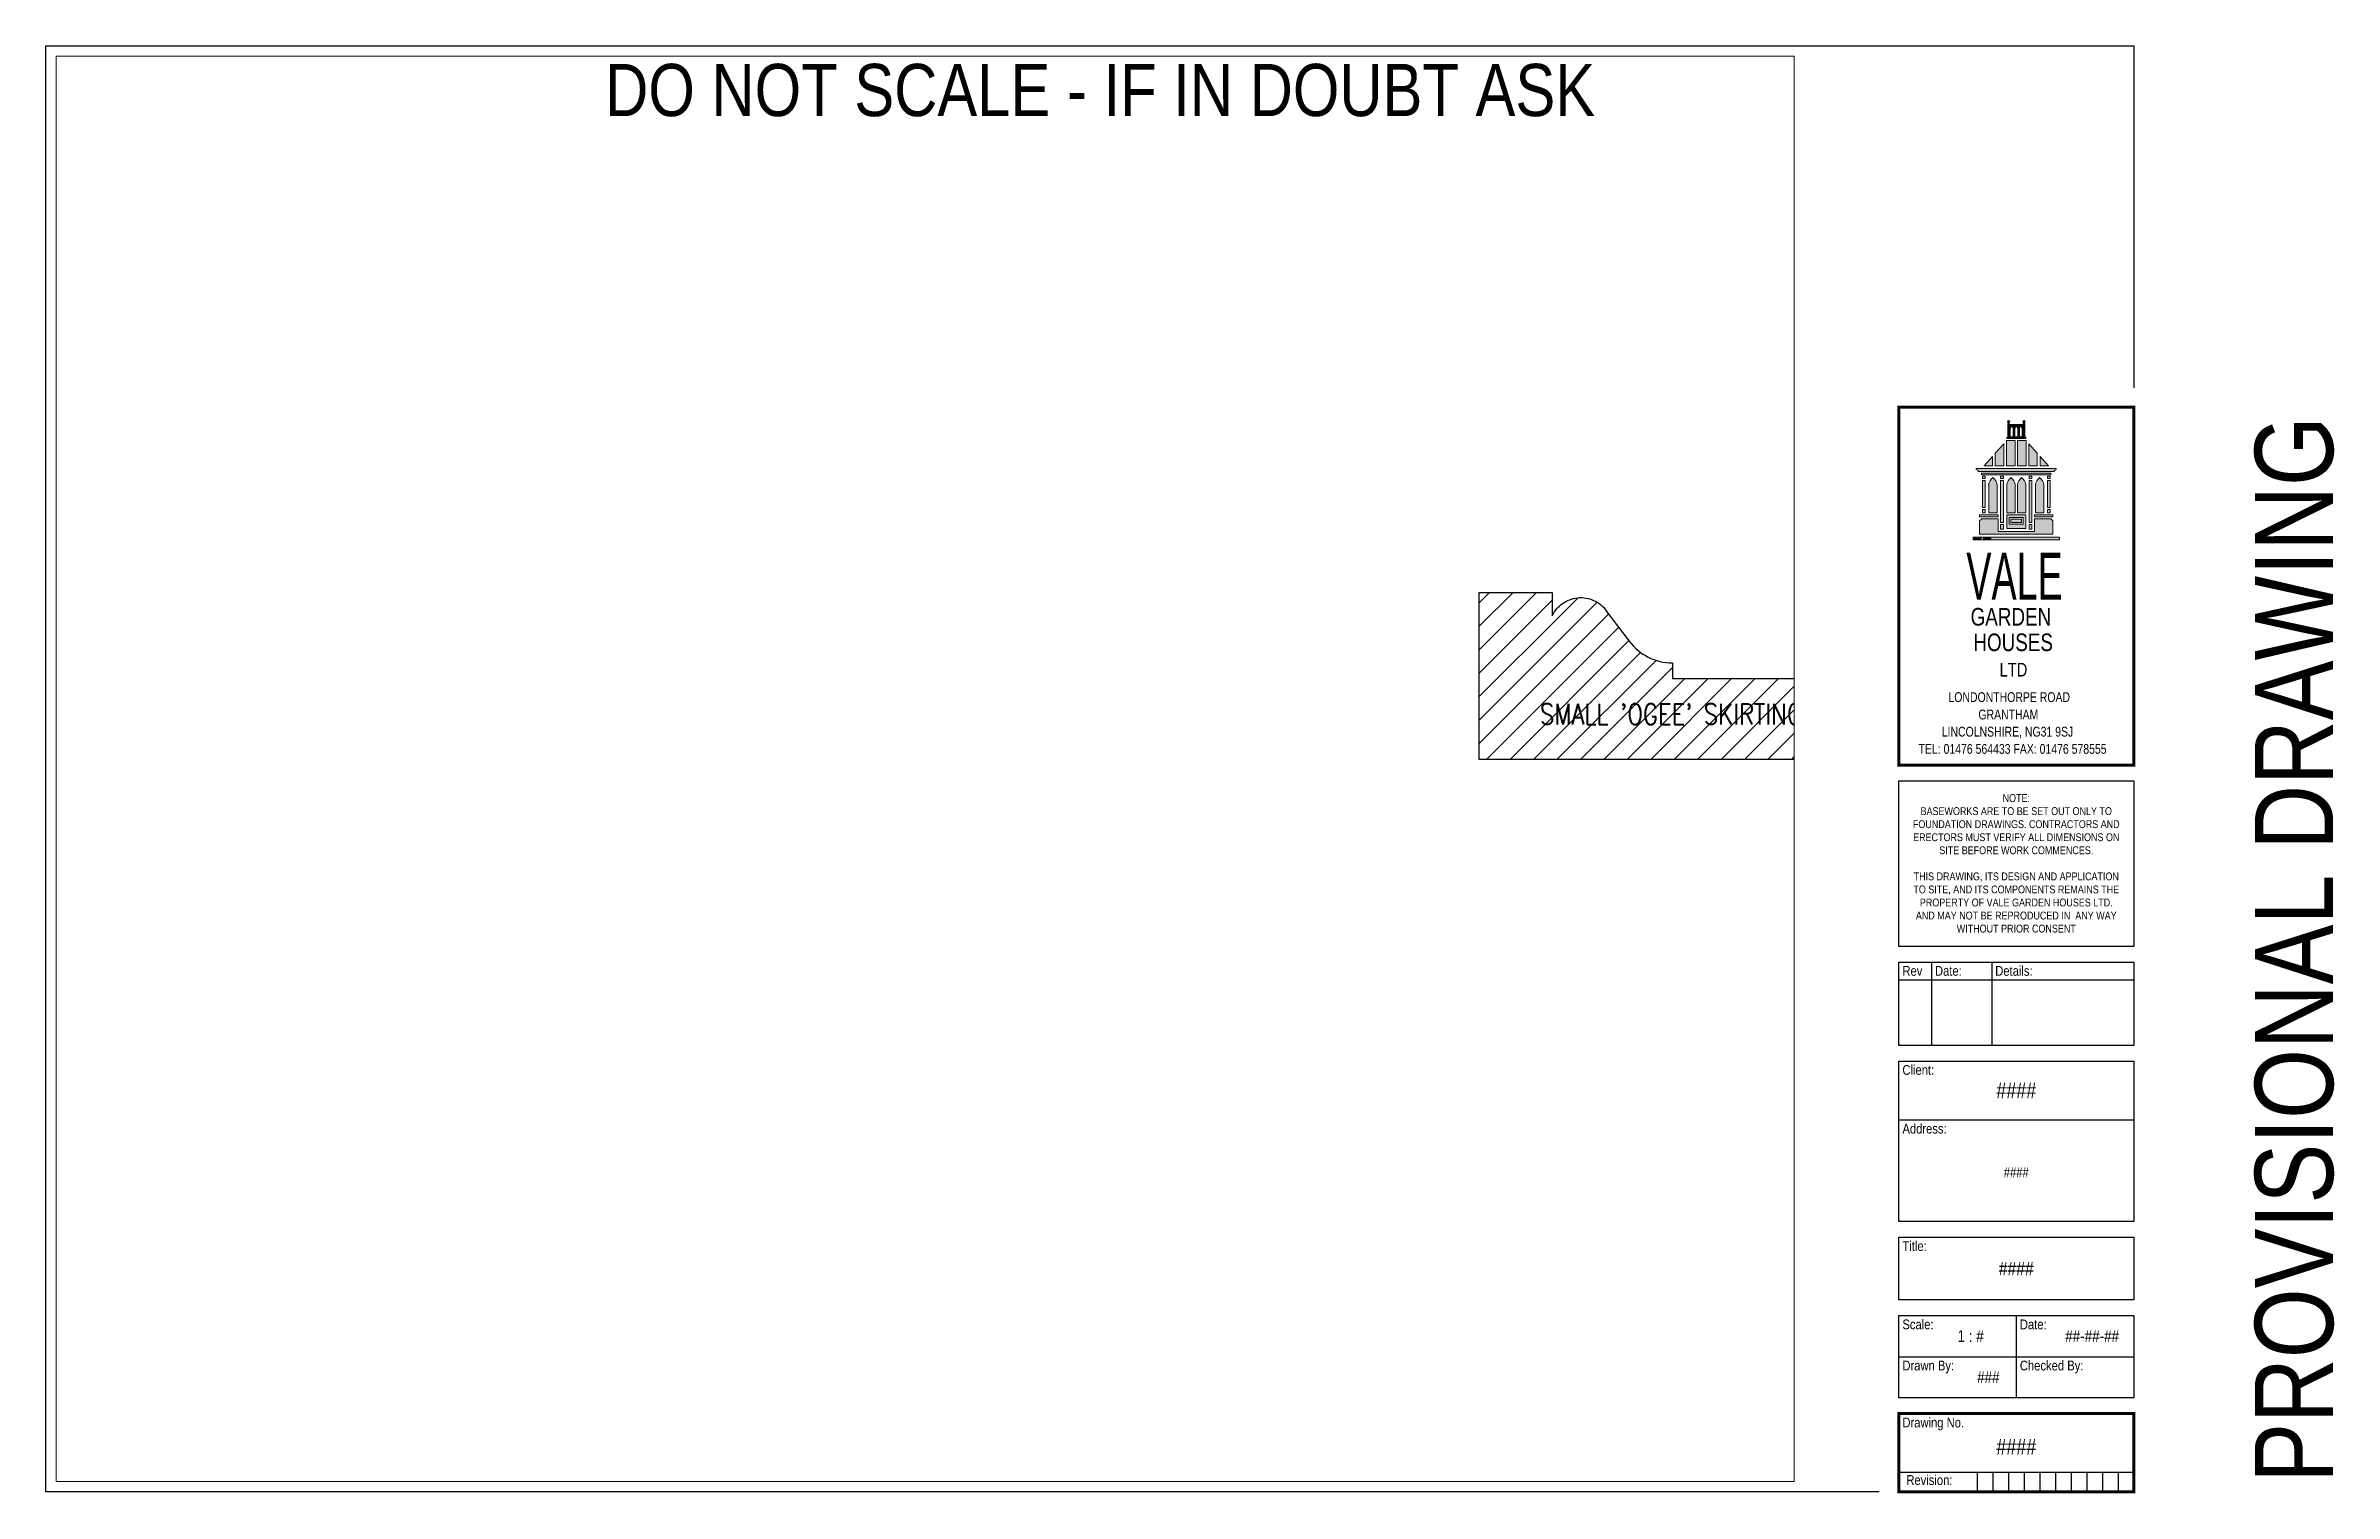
# Paper-space layout 'A3 Landscape' of a CAD drawing. Header units: millimetres. Extents: x 5 to 443, y 5 to 282.
# The model-space entities are those that its viewports show. They can reach past a viewport. Long polylines and large blocks are cut down to what shows.
import ezdxf
from ezdxf.enums import TextEntityAlignment as Align

# ---------------------------------------------------------------- set-up
doc = ezdxf.new("R2010")
doc.units = ezdxf.units.MM
doc.header["$LTSCALE"] = 10
for name, color, linetype in [('01 - Title Block', 7, 'Continuous'), ('02 - Notes & Text', 251, 'Continuous'), ('40 - Detail Outline', 142, 'Continuous'), ('42 - Detail Hatch', 251, 'Continuous')]:
    doc.layers.add(name, color=color, linetype=linetype)
doc.layers.add('MView', color=7, linetype='Continuous', plot=False)
doc.styles.add('1-1.5', font='romans.shx', dxfattribs={"height": 3})
doc.styles.add('1-2', font='romans.shx', dxfattribs={"width": 0.8, "height": 4})
doc.styles.add('Title1', font='ARIALN.TTF', dxfattribs={"height": 3})
doc.styles.add('Title2', font='BASKVILL.TTF', dxfattribs={"width": 0.8, "height": 3})

msp = doc.modelspace()

# ---------------------------------------------------------------- hatches: boundary and pattern name
at = {"layer": '42 - Detail Hatch', "ltscale": 10}
h = msp.add_hatch(dxfattribs=at)
h.set_pattern_fill('ANSI31', color=256)
h.set_pattern_definition([(45, (182.8262, -23.579), (-2.24506403, 2.24506403), [])])
edge = h.paths.add_edge_path()
edge.add_arc((14754.605, 9202.615), 10.25, 216.28624, 270)
edge.add_line((14754.605, 9192.365), (14754.605, 9189.365))
edge.add_line((14754.605, 9189.365), (14787.605, 9189.365))
edge.add_line((14787.605, 9189.365), (14788.105, 9184.865))
edge.add_arc((14788.355, 9184.865), 0.25, 180, 360)
edge.add_arc((14793.105, 9184.865), 4.5, 0, 180, ccw=False)
edge.add_line((14797.605, 9184.865), (14797.605, 9173.865))
edge.add_line((14797.605, 9173.865), (14717.605, 9173.865))
edge.add_line((14717.605, 9173.865), (14717.605, 9205.865))
edge.add_line((14717.605, 9205.865), (14731.605, 9205.865))
edge.add_line((14731.605, 9205.865), (14731.605, 9201.365))
edge.add_arc((14737.06, 9198.865), 6, 36.28624, 155.37568, ccw=False)
edge.add_line((14741.896, 9202.416), (14746.343, 9196.548))
h.paths.add_polyline_path([(14725.135, 9179.162), (14783.516, 9179.162), (14783.516, 9185.924), (14725.135, 9185.924)], flags=24)

# ---------------------------------------------------------------- linework, layer by layer
at = {"layer": '40 - Detail Outline', "ltscale": 10}
msp.add_lwpolyline([(14746.343, 9196.548, 0.2387582), (14754.605, 9192.365), (14754.605, 9189.365), (14787.605, 9189.365), (14788.105, 9184.865, 1), (14788.605, 9184.865, -1), (14797.605, 9184.865), (14797.605, 9173.865), (14717.605, 9173.865), (14717.605, 9205.865), (14731.605, 9205.865), (14731.605, 9201.365, -0.5720649), (14741.896, 9202.416)], format="xyb", close=True, dxfattribs=at)

# ---------------------------------------------------------------- texts
at = {"layer": '02 - Notes & Text', "color": 251, "insert": (14754.326, 9182.543), "char_height": 4, "attachment_point": 5, "style": '1-2'}
msp.add_mtext_dynamic_manual_height_columns("SMALL 'OGEE' SKIRTING", width=80.81707, gutter_width=20, heights=[0], dxfattribs=at)

psp = doc.layouts.new('A3 Landscape')

# ---------------------------------------------------------------- hatches: boundary and pattern name
at = {"layer": '01 - Title Block'}
h = psp.add_hatch(color=252, dxfattribs=at)
h.paths.add_polyline_path([(377.76, 203.15), (376.14, 201.33), (377.76, 201.33)])
h.paths.add_polyline_path([(379.92, 205.58), (378.3, 203.76), (378.3, 201.33), (379.92, 201.33)])
h.paths.add_polyline_path([(382.08, 206.19), (380.46, 206.19), (380.46, 201.33), (382.08, 201.33)])
h.paths.add_polyline_path([(384.19, 206.19), (382.57, 206.19), (382.57, 201.33), (384.19, 201.33)])
h.paths.add_polyline_path([(384.73, 201.33), (386.35, 201.33), (386.35, 203.76), (384.73, 205.58)])
h.paths.add_polyline_path([(388.51, 201.33), (386.89, 203.15), (386.89, 201.33)])
h.paths.add_polyline_path([(389.61, 200.25), (389.61, 200.46), (389.78, 200.46, -0.414214), (389.99, 200.68), (389.99, 200.84), (374.66, 200.84), (374.66, 200.68, -0.414214), (374.87, 200.46), (375.03, 200.46), (375.03, 200.25)])
h.paths.add_polyline_path([(375.68, 199.98), (375.68, 199.65), (388.97, 199.65), (388.97, 199.98)])
h.paths.add_polyline_path([(387.61, 197.69, 0.197038), (386.8, 199.09, 0.197038), (385.99, 197.69), (385.99, 192.34), (387.61, 192.34)])
h.paths.add_polyline_path([(388.29, 199.38), (388.29, 198.9), (388.83, 198.9), (388.83, 199.38)])
h.paths.add_polyline_path([(388.29, 193.37), (388.83, 193.37), (388.83, 198.52), (388.29, 198.52)])
h.paths.add_polyline_path([(388.29, 192.34), (388.83, 192.34), (388.83, 192.99), (388.29, 192.99)])
h.paths.add_polyline_path([(385.8, 191.96), (385.8, 191.56), (389.34, 191.56), (389.34, 191.96)])
h.paths.add_polyline_path([(385.8, 191.21), (385.8, 188.76), (378.85, 188.76), (378.85, 191.21), (375.71, 191.21), (375.3, 190.8), (375.3, 188.26), (389.34, 188.26), (389.34, 190.8), (388.93, 191.21)])
h.paths.add_polyline_path([(384.78, 190.09), (384.78, 189.23), (385.32, 189.23), (385.32, 190.09)], flags=17)
h.paths.add_polyline_path([(385.32, 198.52), (384.78, 198.52), (384.78, 190.47), (385.32, 190.47)])
h.paths.add_polyline_path([(384.15, 189.34), (384.15, 191.96), (380.49, 191.96), (380.49, 189.34)])
h.paths.add_polyline_path([(380.98, 190.15), (380.98, 191.48), (383.67, 191.48), (383.67, 190.15)], flags=16)
h.paths.add_polyline_path([(383.34, 190.47), (383.34, 191.15), (381.3, 191.15), (381.3, 190.47)], flags=17)
h.paths.add_polyline_path([(379.87, 190.09), (379.33, 190.09), (379.33, 189.23), (379.87, 189.23)], flags=17)
h.paths.add_polyline_path([(379.33, 190.47), (379.87, 190.47), (379.87, 198.52), (379.33, 198.52)])
h.paths.add_polyline_path([(378.85, 191.56), (378.85, 191.96), (375.3, 191.96), (375.3, 191.56)])
h.paths.add_polyline_path([(377.04, 192.34), (378.66, 192.34), (378.66, 197.69, 0.197038), (377.85, 199.09, 0.197038), (377.04, 197.69)])
h.paths.add_polyline_path([(376.36, 192.99), (375.82, 192.99), (375.82, 192.34), (376.36, 192.34)])
h.paths.add_polyline_path([(375.82, 193.37), (376.36, 193.37), (376.36, 198.52), (375.82, 198.52)])
h.paths.add_polyline_path([(375.82, 198.9), (376.36, 198.9), (376.36, 199.38), (375.82, 199.38)])
h.paths.add_polyline_path([(379.33, 199.38), (379.33, 198.9), (379.87, 198.9), (379.87, 199.38)])
h.paths.add_polyline_path([(381.3, 199.09, 0.197038), (380.49, 197.69), (380.49, 192.34), (382.11, 192.34), (382.11, 197.69, 0.197038)])
h.paths.add_polyline_path([(382.53, 197.69), (382.53, 192.34), (384.15, 192.34), (384.15, 197.69, 0.197038), (383.34, 199.09, 0.197038)])
h.paths.add_polyline_path([(384.78, 198.9), (385.32, 198.9), (385.32, 199.38), (384.78, 199.38)])
h = psp.add_hatch(color=252, dxfattribs=at)
h.paths.add_polyline_path([(380.7, 206.83), (380.49, 206.83), (380.49, 206.56), (384.16, 206.56), (384.16, 206.83), (383.94, 206.83), (383.94, 209.48), (383.67, 209.48), (383.67, 209.26), (380.97, 209.26), (380.97, 209.48), (380.7, 209.48)])
h.paths.add_polyline_path([(381.46, 208.92, -0.155351), (381.74, 208.45), (381.74, 206.89), (381.18, 206.89), (381.18, 208.45, -0.155351)], flags=16)
h.paths.add_polyline_path([(382.04, 208.45, -0.155351), (382.32, 208.92, -0.155351), (382.6, 208.45), (382.6, 206.89), (382.04, 206.89)], flags=16)
h.paths.add_polyline_path([(382.91, 208.45, -0.155351), (383.19, 208.92, -0.155351), (383.47, 208.45), (383.47, 206.89), (382.91, 206.89)], flags=16)
h = psp.add_hatch(color=252, dxfattribs=at)
h.paths.add_polyline_path([(381.06, 209.83, 1), (380.62, 209.83, 1)])
h.paths.add_polyline_path([(384.03, 209.83, 1), (383.59, 209.83, 1)])
psp.add_hatch(color=252, dxfattribs=at).paths.add_polyline_path([(390.59, 187.16), (390.59, 187.72), (374.06, 187.72), (374.06, 187.16)])

# ---------------------------------------------------------------- linework, layer by layer
at = {"layer": '01 - Title Block', "color": 252, "lineweight": 0}
for p, q in [((380.97, 209.26), (383.67, 209.26)), ((381.18, 208.45), (381.18, 206.89)), ((381.18, 206.89), (381.74, 206.89)), ((381.74, 206.89), (381.74, 208.45)), ((382.04, 208.45), (382.04, 206.89)), ((382.04, 206.89), (382.6, 206.89)), ((382.6, 206.89), (382.6, 208.45)), ((382.91, 208.45), (382.91, 206.89)), ((382.91, 206.89), (383.47, 206.89)), ((383.47, 206.89), (383.47, 208.45)), ((377.76, 203.15), (376.14, 201.33)), ((379.92, 205.58), (378.3, 203.76)), ((384.73, 205.58), (386.35, 203.76)), ((386.89, 203.15), (388.51, 201.33)), ((374.66, 200.84), (389.99, 200.84)), ((374.66, 200.84), (374.66, 200.68)), ((374.87, 200.46), (375.03, 200.46)), ((375.03, 200.46), (375.03, 200.25)), ((389.61, 200.25), (375.03, 200.25)), ((377.04, 192.34), (377.04, 197.69)), ((378.66, 197.69), (378.66, 192.34)), ((380.49, 192.34), (380.49, 197.69)), ((382.11, 197.69), (382.11, 192.34)), ((382.53, 197.69), (382.53, 192.34)), ((384.15, 192.34), (384.15, 197.69)), ((385.99, 197.69), (385.99, 192.34)), ((387.61, 192.34), (387.61, 197.69)), ((389.78, 200.46), (389.61, 200.46)), ((389.61, 200.46), (389.61, 200.25)), ((389.99, 200.84), (389.99, 200.68)), ((375.71, 191.21), (375.3, 190.8)), ((375.3, 190.8), (375.3, 188.26)), ((378.85, 191.21), (375.71, 191.21)), ((378.66, 192.34), (377.04, 192.34)), ((378.85, 188.76), (378.85, 191.21)), ((385.8, 188.76), (378.85, 188.76)), ((382.11, 192.34), (380.49, 192.34)), ((382.53, 192.34), (384.15, 192.34)), ((388.93, 191.21), (385.8, 191.21)), ((385.8, 191.21), (385.8, 188.76)), ((385.99, 192.34), (387.61, 192.34)), ((389.34, 190.8), (388.93, 191.21)), ((389.34, 188.26), (389.34, 190.8)), ((375.3, 188.26), (389.34, 188.26))]:
    psp.add_line(p, q, dxfattribs=at)
at = {"layer": '01 - Title Block', "color": 1}
for p, q in [((366.06, 106.29), (366.06, 90.32)), ((377.61, 106.29), (377.61, 90.32)), ((359.82, 102.92), (404.82, 102.92)), ((359.82, 76.07), (404.82, 76.07)), ((382.32, 38.57), (382.32, 22.82)), ((359.82, 30.7), (404.82, 30.7)), ((359.82, 8.57), (404.82, 8.57)), ((374.82, 8.57), (374.82, 4.82)), ((377.82, 8.57), (377.82, 4.82)), ((380.82, 8.57), (380.82, 4.82)), ((383.82, 8.57), (383.82, 4.82)), ((386.82, 8.57), (386.82, 4.82)), ((389.82, 8.57), (389.82, 4.82)), ((392.82, 8.57), (392.82, 4.82)), ((395.82, 8.57), (395.82, 4.82)), ((398.82, 8.57), (398.82, 4.82)), ((401.82, 8.57), (401.82, 4.82))]:
    psp.add_line(p, q, dxfattribs=at)
at = {"layer": '01 - Title Block'}
for p in [(359.82, 4.82), (404.82, 8.57)]:
    psp.add_line(p, (404.82, 4.82), dxfattribs=at)
at = {"layer": '01 - Title Block', "color": 1}
psp.add_lwpolyline([(356.07, 4.82), (4.82, 4.82), (4.82, 281.82), (404.82, 281.82), (404.82, 281.82), (404.82, 216.32)], dxfattribs=at)
at = {"layer": '01 - Title Block', "const_width": 0.562}
for points in [[(359.82, 143.99), (404.82, 143.99), (404.82, 212.57), (359.82, 212.57)], [(359.82, 4.82), (404.82, 4.82), (404.82, 19.82), (359.82, 19.82)]]:
    psp.add_lwpolyline(points, close=True, dxfattribs=at)
at = {"layer": '01 - Title Block', "color": 252, "lineweight": 0}
for points in [[(380.46, 201.33), (382.08, 201.33), (382.08, 206.19), (380.46, 206.19)], [(384.19, 201.33), (382.57, 201.33), (382.57, 206.19), (384.19, 206.19)], [(375.68, 199.65), (388.97, 199.65), (388.97, 199.98), (375.68, 199.98)], [(376.36, 198.9), (375.82, 198.9), (375.82, 199.38), (376.36, 199.38)], [(376.36, 193.37), (375.82, 193.37), (375.82, 198.52), (376.36, 198.52)], [(379.87, 198.9), (379.33, 198.9), (379.33, 199.38), (379.87, 199.38)], [(379.87, 190.47), (379.33, 190.47), (379.33, 198.52), (379.87, 198.52)], [(384.78, 198.9), (385.32, 198.9), (385.32, 199.38), (384.78, 199.38)], [(384.78, 190.47), (385.32, 190.47), (385.32, 198.52), (384.78, 198.52)], [(388.29, 198.9), (388.83, 198.9), (388.83, 199.38), (388.29, 199.38)], [(388.29, 193.37), (388.83, 193.37), (388.83, 198.52), (388.29, 198.52)], [(376.36, 192.34), (375.82, 192.34), (375.82, 192.99), (376.36, 192.99)], [(388.29, 192.34), (388.83, 192.34), (388.83, 192.99), (388.29, 192.99)], [(378.85, 191.56), (375.3, 191.56), (375.3, 191.96), (378.85, 191.96)], [(379.87, 189.23), (379.33, 189.23), (379.33, 190.09), (379.87, 190.09)], [(384.15, 189.34), (380.49, 189.34), (380.49, 191.96), (384.15, 191.96)], [(383.67, 190.15), (380.98, 190.15), (380.98, 191.48), (383.67, 191.48)], [(383.34, 190.47), (381.3, 190.47), (381.3, 191.15), (383.34, 191.15)], [(384.78, 189.23), (385.32, 189.23), (385.32, 190.09), (384.78, 190.09)], [(385.8, 191.56), (389.34, 191.56), (389.34, 191.96), (385.8, 191.96)], [(374.06, 187.16), (390.59, 187.16), (390.59, 187.72), (374.06, 187.72)]]:
    psp.add_lwpolyline(points, close=True, dxfattribs=at)
for points in [[(380.7, 206.83), (380.49, 206.83), (380.49, 206.56), (384.16, 206.56), (384.16, 206.83), (383.94, 206.83)], [(380.97, 209.26), (380.97, 209.48), (380.7, 209.48), (380.7, 206.83)], [(380.7, 206.56), (380.97, 206.56)], [(383.94, 206.83), (383.94, 209.48), (383.67, 209.48), (383.67, 209.26)], [(383.67, 206.56), (383.94, 206.56)], [(376.14, 201.33), (377.76, 201.33), (377.76, 203.15)], [(378.3, 203.76), (378.3, 201.33), (379.92, 201.33), (379.92, 205.58)], [(386.35, 203.76), (386.35, 201.33), (384.73, 201.33), (384.73, 205.58)], [(388.51, 201.33), (386.89, 201.33), (386.89, 203.15)]]:
    psp.add_lwpolyline(points, dxfattribs=at)
at = {"layer": '01 - Title Block'}
for points in [[(359.82, 140.99), (404.82, 140.99), (404.82, 109.29), (359.82, 109.29)], [(359.82, 106.29), (404.82, 106.29), (404.82, 90.32), (359.82, 90.32)], [(359.82, 87.32), (404.82, 87.32), (404.82, 56.57), (359.82, 56.57)], [(359.82, 53.57), (404.82, 53.57), (404.82, 41.57), (359.82, 41.57)], [(359.82, 38.57), (404.82, 38.57), (404.82, 22.82), (359.82, 22.82)]]:
    psp.add_lwpolyline(points, close=True, dxfattribs=at)
at = {"layer": '01 - Title Block', "color": 252, "lineweight": 0}
for centre in [(380.84, 209.83), (383.81, 209.83)]:
    psp.add_circle(centre, 0.221, dxfattribs=at)
for centre, radius, start, end in [((382.07, 208.24), 0.91, 131.7592, 167.0806), ((380.85, 208.24), 0.91, 12.9194, 48.2408), ((382.93, 208.24), 0.91, 131.7592, 167.0806), ((381.72, 208.24), 0.91, 12.9194, 48.2408), ((383.79, 208.24), 0.91, 131.7592, 167.0806), ((382.58, 208.24), 0.91, 12.9194, 48.2408), ((374.66, 200.46), 0.216, 0, 90), ((379.15, 197.4), 2.14, 127.7251, 172.3117), ((376.54, 197.4), 2.14, 7.6883, 52.2749), ((382.61, 197.4), 2.14, 127.7251, 172.3117), ((380, 197.4), 2.14, 7.6883, 52.2749), ((384.65, 197.4), 2.14, 127.7251, 172.3117), ((382.04, 197.4), 2.14, 7.6883, 52.2749), ((388.11, 197.4), 2.14, 127.7251, 172.3117), ((385.49, 197.4), 2.14, 7.6883, 52.2749), ((389.99, 200.46), 0.216, 90, 180)]:
    psp.add_arc(centre, radius, start, end, dxfattribs=at)

# ---------------------------------------------------------------- texts
at = {"layer": '01 - Title Block', "style": 'Title2', "width": 0.6}
psp.add_text('VALE', height=9, dxfattribs=at).set_placement((381.99, 184.71), align=Align.TOP_CENTER)
at = {"layer": '01 - Title Block', "style": 'Title2', "width": 0.8}
for s, height, p in [('GARDEN', 3.375, (373.57, 170.75)), ('HOUSES', 3.375, (374.1, 165.86)), ('LTD', 2.625, (379.13, 160.99)), ('LONDONTHORPE ROAD', 1.8751, (369.33, 156.11)), ('GRANTHAM', 1.875, (375.07, 152.78)), ('LINCOLNSHIRE, NG31 9SJ', 1.8751, (368.04, 149.49)), ('TEL: 01476 564433 FAX: 01476 578555', 1.8751, (363.6, 146.19))]:
    psp.add_text(s, height=height, dxfattribs=at).set_placement(p)
at = {"layer": '01 - Title Block', "style": 'Title1'}
for s, p in [('Rev', (360.51, 103.67)), ('Date:', (366.75, 103.67)), ('Details:', (378.29, 103.67)), ('Client:', (360.51, 84.7)), ('Address:', (360.51, 73.45)), ('Title:', (360.51, 50.95)), ('Scale:', (360.51, 35.95)), ('Date:', (383.01, 35.95)), ('Drawn By:', (360.51, 28.07)), ('Checked By:', (383.01, 28.07)), ('Drawing No.', (360.51, 17.15)), ('Revision:', (361.26, 6.13))]:
    psp.add_text(s, height=1.875, dxfattribs=at).set_placement(p)
for s, p in [('1 : #', (371.07, 34.64)), ('##-##-##', (391.7, 34.64)), ('###', (374.82, 26.76))]:
    psp.add_text(s, height=2.25, dxfattribs=at).set_placement(p, align=Align.MIDDLE_LEFT)
at = {"layer": '01 - Title Block', "color": 1, "insert": (206.82, 273.28), "char_height": 10, "width": 250.7609, "attachment_point": 5, "style": 'Title1'}
psp.add_mtext('DO NOT SCALE - IF IN DOUBT ASK', dxfattribs=at)
at = {"layer": '01 - Title Block', "color": 253, "insert": (435.63, 108.7), "char_height": 15, "attachment_point": 5, "rotation": 90, "style": 'Title1'}
psp.add_mtext('PROVISIONAL DRAWING', dxfattribs=at)
at = {"layer": '01 - Title Block', "color": 252, "insert": (374.19, 187.63), "char_height": 0.3784, "width": 6.7803, "attachment_point": 1, "style": '1-1.5'}
psp.add_mtext('stuart timms', dxfattribs=at)
at = {"layer": '01 - Title Block', "style": 'Title1'}
for s, insert, char_height, width, attachment_point in [('NOTE:\\PBASEWORKS ARE TO BE SET OUT ONLY TO \\PFOUNDATION DRAWINGS. CONTRACTORS AND \\PERECTORS MUST VERIFY ALL DIMENSIONS ON\\PSITE BEFORE WORK COMMENCES.\\P\\PTHIS DRAWING, ITS DESIGN AND APPLICATION \\PTO SITE, AND ITS COMPONENTS REMAINS THE \\PPROPERTY OF VALE GARDEN HOUSES LTD.\\PAND MAY NOT BE REPRODUCED IN  ANY WAY \\PWITHOUT PRIOR CONSENT', (382.32, 138.46), 1.5, 51.5329, 2), ('####', (382.32, 81.7), 3, 37.5, 5), ('####', (382.32, 66.02), 1.875, 37.5, 5), ('####', (382.32, 47.57), 2.625, 37.5, 5), ('####', (382.32, 13.45), 3, 37.5, 5)]:
    psp.add_mtext(s, dxfattribs=dict(at, insert=insert, char_height=char_height, width=width, attachment_point=attachment_point))

# ---------------------------------------------------------------- viewports
at = {"layer": 'MView', "color": 2}
psp.add_viewport(center=(173.3, 143.32), size=(332.95, 273), view_center_point=(14611.473, 9172.081), view_height=273.00004, dxfattribs=at)

doc.saveas('drawing.dxf')
